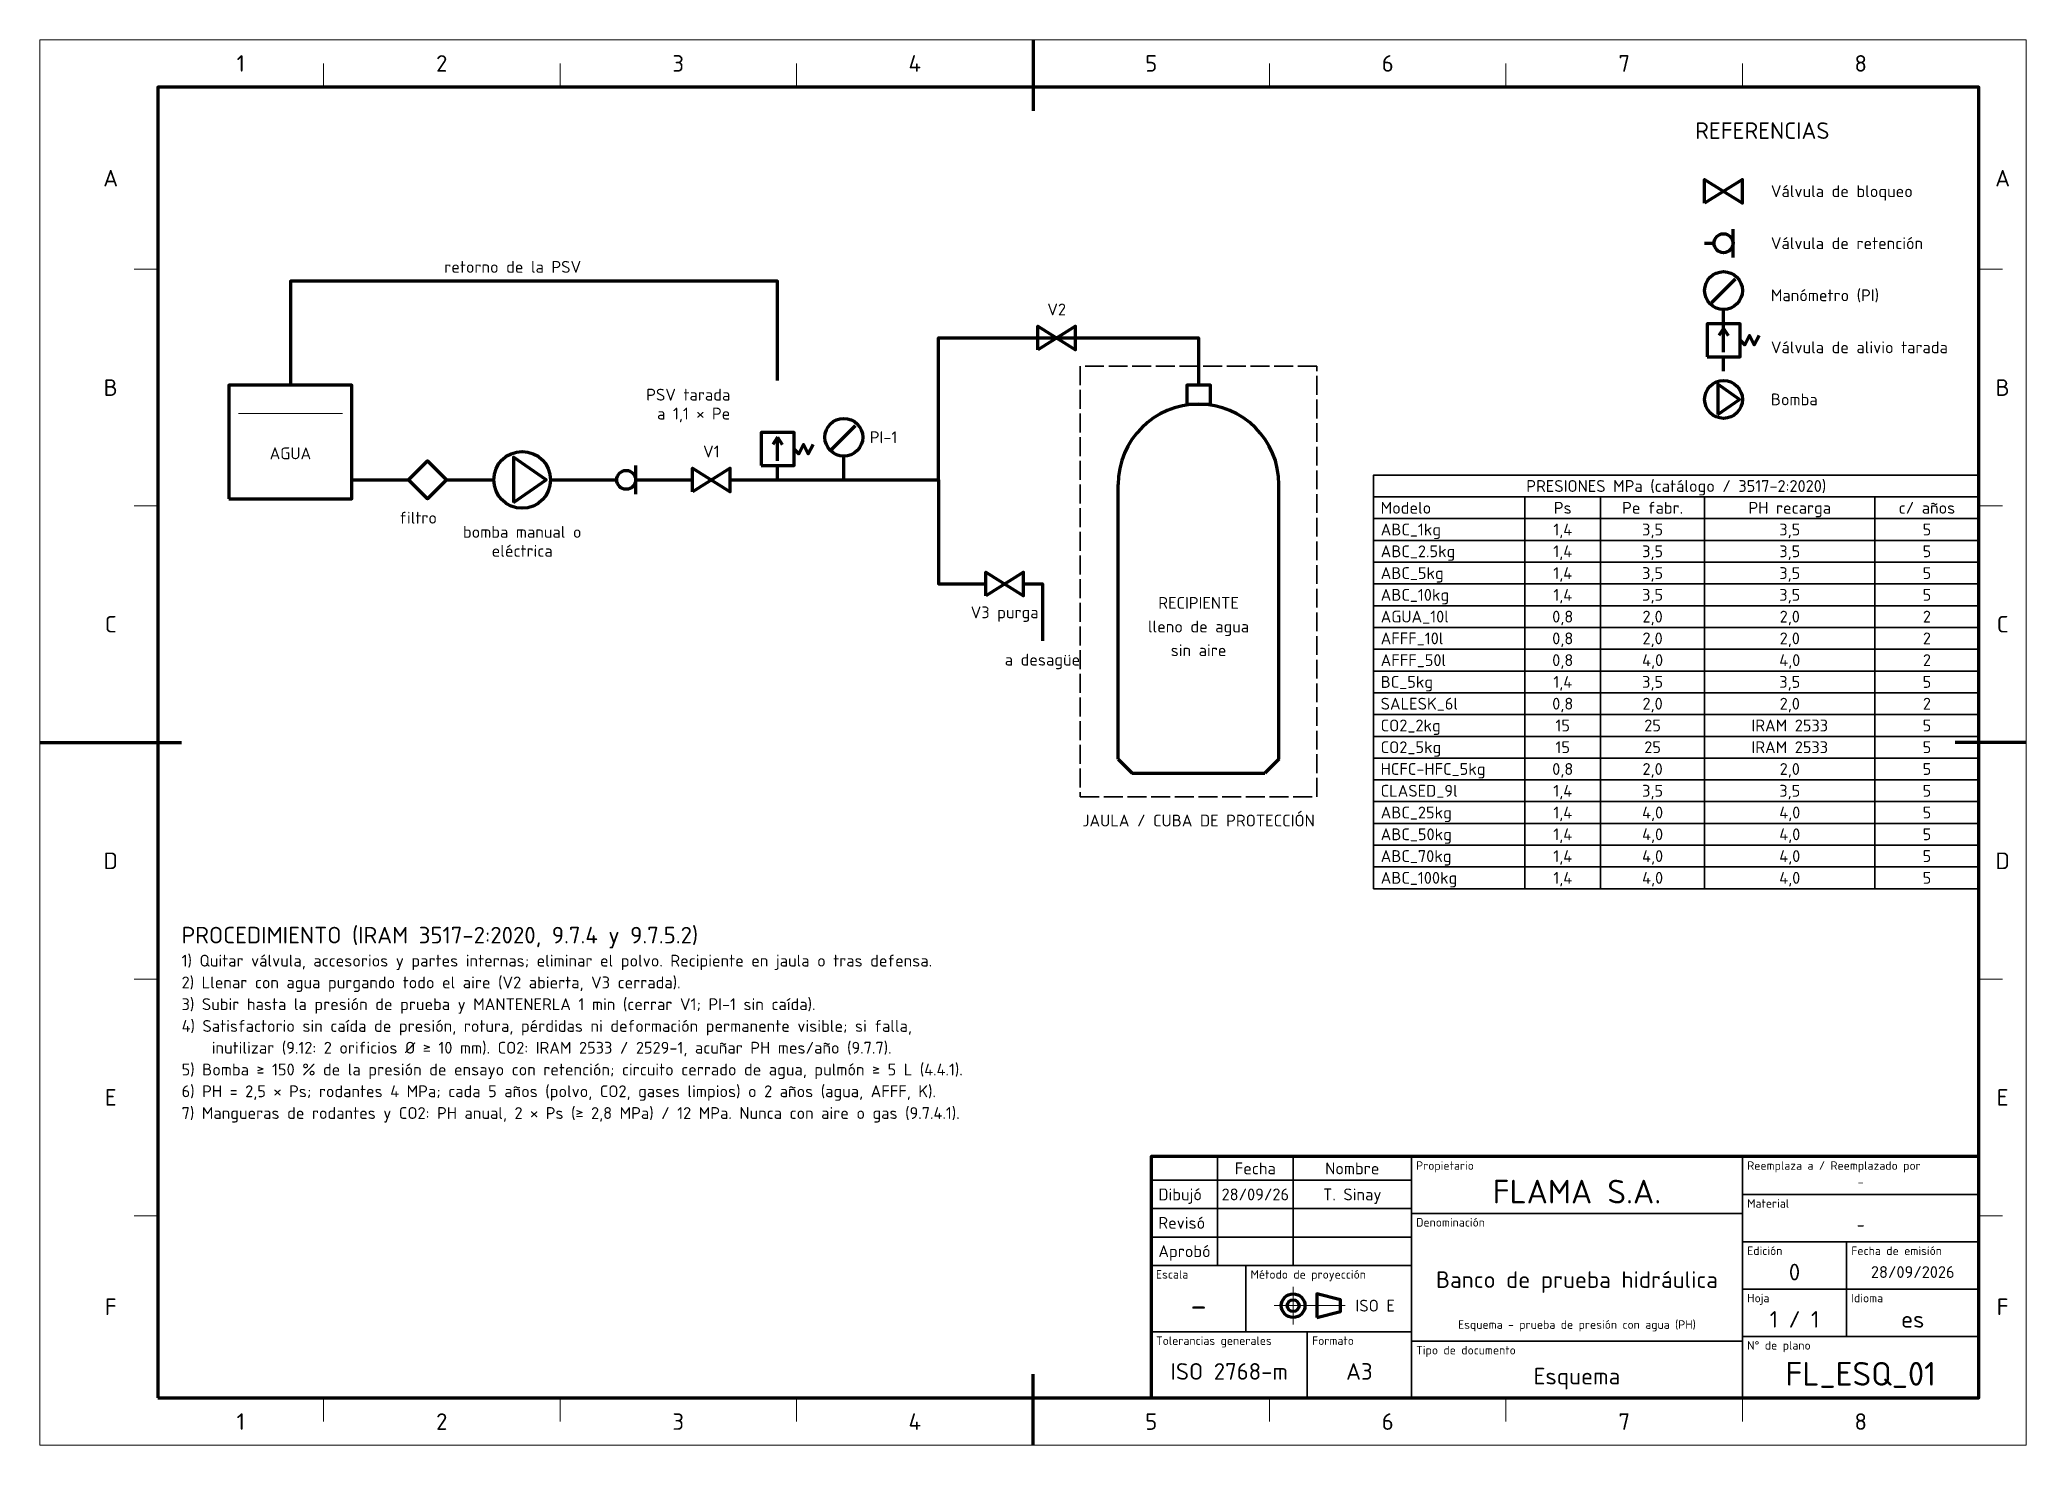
# Paper-space layout 'Lamina' of a CAD drawing. Header units: millimetres. Extents: x 0 to 420, y 0 to 297.
# The model-space entities are those that its viewports show. They can reach past a viewport. Long polylines and large blocks are cut down to what shows.
import ezdxf
from ezdxf.enums import TextEntityAlignment as Align

# ---------------------------------------------------------------- set-up
doc = ezdxf.new("R2010")
doc.units = ezdxf.units.MM
doc.linetypes.add('IRAM-E-TRAZOS', pattern=[5, 4, -1])
doc.linetypes.add('IRAM-F-TRAZO-PUNTO', pattern=[20, 15, -2, 1, -2])
for name, color, linetype, lineweight in [('01-VISIBLE', 7, 'CONTINUOUS', 70), ('02-OCULTA', 4, 'IRAM-E-TRAZOS', 35), ('03-EJE', 1, 'IRAM-F-TRAZO-PUNTO', 18), ('06-TEXTO', 7, 'CONTINUOUS', 25), ('07-RECUADRO', 7, 'CONTINUOUS', 70), ('08-FINA', 5, 'CONTINUOUS', 18), ('10-ROTULO', 7, 'CONTINUOUS', 35), ('11-TEXTO-ROTULO', 7, 'CONTINUOUS', 25)]:
    doc.layers.add(name, color=color, linetype=linetype, lineweight=lineweight)
doc.styles.add('ISO3098', font='isocpeur.ttf')

msp = doc.modelspace()

# ---------------------------------------------------------------- linework, layer by layer
at = {"layer": '01-VISIBLE'}
for p, q in [((358, 251), (358, 257)), ((352, 254), (354, 254)), ((353.5, 241.5), (358.5, 246.5)), ((356, 235), (356, 240)), ((356, 236), (355, 234.5)), ((356, 231), (356, 236)), ((356, 236), (357, 234.5)), ((356, 227), (356, 230)), ((167.5, 210.5), (172.5, 215.5)), ((156, 213), (155, 211.5)), ((156, 208), (156, 213)), ((156, 213), (157, 211.5)), ((126, 201), (126, 207)), ((156, 204), (156, 207)), ((170, 204), (170, 209)), ((120, 204), (122, 204)), ((228, 145), (228, 203)), ((262, 145), (262, 203)), ((228, 145), (231, 142)), ((262, 145), (259, 142)), ((231, 142), (259, 142))]:
    msp.add_line(p, q, dxfattribs=at)
for points in [[(352, 262.5), (352, 267.5), (360, 262.5), (360, 267.5)], [(211, 231.5), (211, 236.5), (219, 231.5), (219, 236.5)], [(352.5, 230), (359.5, 230), (359.5, 237), (352.5, 237)], [(40, 200), (66, 200), (66, 224), (40, 224)], [(242.5, 220), (247.5, 220), (247.5, 224), (242.5, 224)], [(354.8, 217.8), (359.4, 221), (354.8, 224.2)], [(152.5, 207), (159.5, 207), (159.5, 214), (152.5, 214)], [(78, 204), (82, 208), (86, 204), (82, 200)], [(100.2, 199.2), (107.1, 204), (100.2, 208.8)], [(138, 201.5), (138, 206.5), (146, 201.5), (146, 206.5)], [(200, 179.5), (200, 184.5), (208, 179.5), (208, 184.5)], [(270, 27), (275, 28.25), (275, 30.75), (270, 32)]]:
    msp.add_lwpolyline(points, close=True, dxfattribs=at)
for points in [[(156, 225), (156, 246), (53, 246), (53, 224)], [(190, 204), (190, 234), (245, 234), (245, 224)], [(359.5, 233.5), (360.5, 232.5), (361.5, 234.5), (362.5, 232.5), (363.5, 234.5)], [(159.5, 210.5), (160.5, 209.5), (161.5, 211.5), (162.5, 209.5), (163.5, 211.5)], [(66, 204), (78, 204)], [(86, 204), (96, 204)], [(108, 204), (120, 204)], [(126, 204), (138, 204)], [(146, 204), (190, 204)], [(190, 204), (190, 182), (200, 182)], [(208, 182), (212, 182), (212, 170)]]:
    msp.add_lwpolyline(points, dxfattribs=at)
for centre, radius in [((356, 254), 2), ((356, 244), 4), ((356, 221), 4), ((170, 213), 4), ((102, 204), 6), ((124, 204), 2), ((265, 29.5), 2.5), ((265, 29.5), 1.25)]:
    msp.add_circle(centre, radius, dxfattribs=at)
msp.add_arc((245, 203), 17, 0, 180, dxfattribs=at)
at = {"layer": '02-OCULTA'}
msp.add_lwpolyline([(220, 137), (270, 137), (270, 228), (220, 228)], close=True, dxfattribs=at)
at = {"layer": '03-EJE'}
for p, q in [((261, 29.5), (276.5, 29.5)), ((265, 25.5), (265, 33.5))]:
    msp.add_line(p, q, dxfattribs=at)
at = {"layer": '07-RECUADRO'}
for p, q in [((210, 297), (210, 282)), ((0, 148.5), (30, 148.5)), ((420, 148.5), (405, 148.5)), ((210, 0), (210, 15))]:
    msp.add_line(p, q, dxfattribs=at)
for points in [[(25, 10), (410, 10), (410, 287), (25, 287)], [(235, 10), (410, 10), (410, 61), (235, 61)]]:
    msp.add_lwpolyline(points, close=True, dxfattribs=at)
at = {"layer": '08-FINA'}
for p, q in [((60, 287), (60, 292)), ((110, 287), (110, 292)), ((160, 287), (160, 292)), ((260, 287), (260, 292)), ((310, 287), (310, 292)), ((360, 287), (360, 292)), ((25, 248.5), (20, 248.5)), ((410, 248.5), (415, 248.5)), ((42, 218), (64, 218)), ((25, 198.5), (20, 198.5)), ((410, 198.5), (415, 198.5)), ((25, 98.5), (20, 98.5)), ((410, 98.5), (415, 98.5)), ((25, 48.5), (20, 48.5)), ((410, 48.5), (415, 48.5)), ((60, 10), (60, 5)), ((110, 10), (110, 5)), ((160, 10), (160, 5)), ((260, 10), (260, 5)), ((310, 10), (310, 5)), ((360, 10), (360, 5))]:
    msp.add_line(p, q, dxfattribs=at)
msp.add_lwpolyline([(0, 0), (420, 0), (420, 297), (0, 297)], close=True, dxfattribs=at)
at = {"layer": '10-ROTULO'}
for points in [[(282, 200.4), (410, 200.4), (410, 205), (282, 205)], [(282, 195.8), (314, 195.8), (314, 200.4), (282, 200.4)], [(314, 195.8), (330, 195.8), (330, 200.4), (314, 200.4)], [(330, 195.8), (352, 195.8), (352, 200.4), (330, 200.4)], [(352, 195.8), (388, 195.8), (388, 200.4), (352, 200.4)], [(388, 195.8), (410, 195.8), (410, 200.4), (388, 200.4)], [(282, 191.2), (314, 191.2), (314, 195.8), (282, 195.8)], [(314, 191.2), (330, 191.2), (330, 195.8), (314, 195.8)], [(330, 191.2), (352, 191.2), (352, 195.8), (330, 195.8)], [(352, 191.2), (388, 191.2), (388, 195.8), (352, 195.8)], [(388, 191.2), (410, 191.2), (410, 195.8), (388, 195.8)], [(282, 186.6), (314, 186.6), (314, 191.2), (282, 191.2)], [(314, 186.6), (330, 186.6), (330, 191.2), (314, 191.2)], [(330, 186.6), (352, 186.6), (352, 191.2), (330, 191.2)], [(352, 186.6), (388, 186.6), (388, 191.2), (352, 191.2)], [(388, 186.6), (410, 186.6), (410, 191.2), (388, 191.2)], [(282, 182), (314, 182), (314, 186.6), (282, 186.6)], [(314, 182), (330, 182), (330, 186.6), (314, 186.6)], [(330, 182), (352, 182), (352, 186.6), (330, 186.6)], [(352, 182), (388, 182), (388, 186.6), (352, 186.6)], [(388, 182), (410, 182), (410, 186.6), (388, 186.6)], [(282, 177.4), (314, 177.4), (314, 182), (282, 182)], [(314, 177.4), (330, 177.4), (330, 182), (314, 182)], [(330, 177.4), (352, 177.4), (352, 182), (330, 182)], [(352, 177.4), (388, 177.4), (388, 182), (352, 182)], [(388, 177.4), (410, 177.4), (410, 182), (388, 182)], [(282, 172.8), (314, 172.8), (314, 177.4), (282, 177.4)], [(314, 172.8), (330, 172.8), (330, 177.4), (314, 177.4)], [(330, 172.8), (352, 172.8), (352, 177.4), (330, 177.4)], [(352, 172.8), (388, 172.8), (388, 177.4), (352, 177.4)], [(388, 172.8), (410, 172.8), (410, 177.4), (388, 177.4)], [(282, 168.2), (314, 168.2), (314, 172.8), (282, 172.8)], [(314, 168.2), (330, 168.2), (330, 172.8), (314, 172.8)], [(330, 168.2), (352, 168.2), (352, 172.8), (330, 172.8)], [(352, 168.2), (388, 168.2), (388, 172.8), (352, 172.8)], [(388, 168.2), (410, 168.2), (410, 172.8), (388, 172.8)], [(282, 163.6), (314, 163.6), (314, 168.2), (282, 168.2)], [(314, 163.6), (330, 163.6), (330, 168.2), (314, 168.2)], [(330, 163.6), (352, 163.6), (352, 168.2), (330, 168.2)], [(352, 163.6), (388, 163.6), (388, 168.2), (352, 168.2)], [(388, 163.6), (410, 163.6), (410, 168.2), (388, 168.2)], [(282, 159), (314, 159), (314, 163.6), (282, 163.6)], [(314, 159), (330, 159), (330, 163.6), (314, 163.6)], [(330, 159), (352, 159), (352, 163.6), (330, 163.6)], [(352, 159), (388, 159), (388, 163.6), (352, 163.6)], [(388, 159), (410, 159), (410, 163.6), (388, 163.6)], [(282, 154.4), (314, 154.4), (314, 159), (282, 159)], [(314, 154.4), (330, 154.4), (330, 159), (314, 159)], [(330, 154.4), (352, 154.4), (352, 159), (330, 159)], [(352, 154.4), (388, 154.4), (388, 159), (352, 159)], [(388, 154.4), (410, 154.4), (410, 159), (388, 159)], [(282, 149.8), (314, 149.8), (314, 154.4), (282, 154.4)], [(314, 149.8), (330, 149.8), (330, 154.4), (314, 154.4)], [(330, 149.8), (352, 149.8), (352, 154.4), (330, 154.4)], [(352, 149.8), (388, 149.8), (388, 154.4), (352, 154.4)], [(388, 149.8), (410, 149.8), (410, 154.4), (388, 154.4)], [(282, 145.2), (314, 145.2), (314, 149.8), (282, 149.8)], [(314, 145.2), (330, 145.2), (330, 149.8), (314, 149.8)], [(330, 145.2), (352, 145.2), (352, 149.8), (330, 149.8)], [(352, 145.2), (388, 145.2), (388, 149.8), (352, 149.8)], [(388, 145.2), (410, 145.2), (410, 149.8), (388, 149.8)], [(282, 140.6), (314, 140.6), (314, 145.2), (282, 145.2)], [(314, 140.6), (330, 140.6), (330, 145.2), (314, 145.2)], [(330, 140.6), (352, 140.6), (352, 145.2), (330, 145.2)], [(352, 140.6), (388, 140.6), (388, 145.2), (352, 145.2)], [(388, 140.6), (410, 140.6), (410, 145.2), (388, 145.2)], [(282, 136), (314, 136), (314, 140.6), (282, 140.6)], [(314, 136), (330, 136), (330, 140.6), (314, 140.6)], [(330, 136), (352, 136), (352, 140.6), (330, 140.6)], [(352, 136), (388, 136), (388, 140.6), (352, 140.6)], [(388, 136), (410, 136), (410, 140.6), (388, 140.6)], [(282, 131.4), (314, 131.4), (314, 136), (282, 136)], [(314, 131.4), (330, 131.4), (330, 136), (314, 136)], [(330, 131.4), (352, 131.4), (352, 136), (330, 136)], [(352, 131.4), (388, 131.4), (388, 136), (352, 136)], [(388, 131.4), (410, 131.4), (410, 136), (388, 136)], [(282, 126.8), (314, 126.8), (314, 131.4), (282, 131.4)], [(314, 126.8), (330, 126.8), (330, 131.4), (314, 131.4)], [(330, 126.8), (352, 126.8), (352, 131.4), (330, 131.4)], [(352, 126.8), (388, 126.8), (388, 131.4), (352, 131.4)], [(388, 126.8), (410, 126.8), (410, 131.4), (388, 131.4)], [(282, 122.2), (314, 122.2), (314, 126.8), (282, 126.8)], [(314, 122.2), (330, 122.2), (330, 126.8), (314, 126.8)], [(330, 122.2), (352, 122.2), (352, 126.8), (330, 126.8)], [(352, 122.2), (388, 122.2), (388, 126.8), (352, 126.8)], [(388, 122.2), (410, 122.2), (410, 126.8), (388, 126.8)], [(282, 117.6), (314, 117.6), (314, 122.2), (282, 122.2)], [(314, 117.6), (330, 117.6), (330, 122.2), (314, 122.2)], [(330, 117.6), (352, 117.6), (352, 122.2), (330, 122.2)], [(352, 117.6), (388, 117.6), (388, 122.2), (352, 122.2)], [(388, 117.6), (410, 117.6), (410, 122.2), (388, 122.2)], [(235, 56), (249, 56), (249, 61), (235, 61)], [(249, 56), (265, 56), (265, 61), (249, 61)], [(265, 56), (290, 56), (290, 61), (265, 61)], [(290, 49), (360, 49), (360, 61), (290, 61)], [(360, 53), (410, 53), (410, 61), (360, 61)], [(235, 50), (249, 50), (249, 56), (235, 56)], [(249, 50), (265, 50), (265, 56), (249, 56)], [(265, 50), (290, 50), (290, 56), (265, 56)], [(360, 43), (410, 43), (410, 53), (360, 53)], [(235, 44), (249, 44), (249, 50), (235, 50)], [(249, 44), (265, 44), (265, 50), (249, 50)], [(265, 44), (290, 44), (290, 50), (265, 50)], [(290, 22), (360, 22), (360, 49), (290, 49)], [(235, 38), (249, 38), (249, 44), (235, 44)], [(249, 38), (265, 38), (265, 44), (249, 44)], [(265, 38), (290, 38), (290, 44), (265, 44)], [(360, 33), (382, 33), (382, 43), (360, 43)], [(382, 33), (410, 33), (410, 43), (382, 43)], [(235, 24), (255, 24), (255, 38), (235, 38)], [(255, 24), (290, 24), (290, 38), (255, 38)], [(360, 23), (382, 23), (382, 33), (360, 33)], [(382, 23), (410, 23), (410, 33), (382, 33)], [(235, 10), (268, 10), (268, 24), (235, 24)], [(268, 10), (290, 10), (290, 24), (268, 24)], [(290, 10), (360, 10), (360, 22), (290, 22)], [(360, 10), (410, 10), (410, 23), (360, 23)]]:
    msp.add_lwpolyline(points, close=True, dxfattribs=at)

# ---------------------------------------------------------------- texts
at = {"layer": '06-TEXTO', "style": 'ISO3098'}
for s, height, p in [('1', 3.5, (42.5, 292)), ('2', 3.5, (85, 292)), ('3', 3.5, (135, 292)), ('4', 3.5, (185, 292)), ('5', 3.5, (235, 292)), ('6', 3.5, (285, 292)), ('7', 3.5, (335, 292)), ('8', 3.5, (385, 292)), ('A', 3.5, (15, 267.75)), ('A', 3.5, (415, 267.75)), ('retorno de la PSV', 2.5, (100, 249)), ('V2', 2.5, (215, 240)), ('B', 3.5, (15, 223.5)), ('B', 3.5, (415, 223.5)), ('AGUA', 2.5, (53, 209.6)), ('V1', 2.5, (142, 210)), ('PRESIONES MPa (catálogo / 3517-2:2020)', 2.5, (346, 202.7)), ('Ps', 2.5, (322, 198.1)), ('Pe fabr.', 2.5, (341, 198.1)), ('PH recarga', 2.5, (370, 198.1)), ('c/ años', 2.5, (399, 198.1)), ('filtro', 2.5, (80, 196)), ('bomba manual o', 2.5, (102, 193)), ('1,4', 2.5, (322, 193.5)), ('3,5', 2.5, (341, 193.5)), ('3,5', 2.5, (370, 193.5)), ('5', 2.5, (399, 193.5)), ('eléctrica', 2.5, (102, 189)), ('1,4', 2.5, (322, 188.9)), ('3,5', 2.5, (341, 188.9)), ('3,5', 2.5, (370, 188.9)), ('5', 2.5, (399, 188.9)), ('1,4', 2.5, (322, 184.3)), ('3,5', 2.5, (341, 184.3)), ('3,5', 2.5, (370, 184.3)), ('5', 2.5, (399, 184.3)), ('1,4', 2.5, (322, 179.7)), ('3,5', 2.5, (341, 179.7)), ('3,5', 2.5, (370, 179.7)), ('5', 2.5, (399, 179.7)), ('V3 purga', 2.5, (204, 176)), ('RECIPIENTE', 2.5, (245, 178)), ('C', 3.5, (15, 173.5)), ('lleno de agua', 2.5, (245, 173)), ('0,8', 2.5, (322, 175.1)), ('2,0', 2.5, (341, 175.1)), ('2,0', 2.5, (370, 175.1)), ('2', 2.5, (399, 175.1)), ('C', 3.5, (415, 173.5)), ('sin aire', 2.5, (245, 168)), ('0,8', 2.5, (322, 170.5)), ('2,0', 2.5, (341, 170.5)), ('2,0', 2.5, (370, 170.5)), ('2', 2.5, (399, 170.5)), ('a desagüe', 2.5, (212, 166)), ('0,8', 2.5, (322, 165.9)), ('4,0', 2.5, (341, 165.9)), ('4,0', 2.5, (370, 165.9)), ('2', 2.5, (399, 165.9)), ('1,4', 2.5, (322, 161.3)), ('3,5', 2.5, (341, 161.3)), ('3,5', 2.5, (370, 161.3)), ('5', 2.5, (399, 161.3)), ('0,8', 2.5, (322, 156.7)), ('2,0', 2.5, (341, 156.7)), ('2,0', 2.5, (370, 156.7)), ('2', 2.5, (399, 156.7)), ('15', 2.5, (322, 152.1)), ('25', 2.5, (341, 152.1)), ('IRAM 2533', 2.5, (370, 152.1)), ('5', 2.5, (399, 152.1)), ('15', 2.5, (322, 147.5)), ('25', 2.5, (341, 147.5)), ('IRAM 2533', 2.5, (370, 147.5)), ('5', 2.5, (399, 147.5)), ('0,8', 2.5, (322, 142.9)), ('2,0', 2.5, (341, 142.9)), ('2,0', 2.5, (370, 142.9)), ('5', 2.5, (399, 142.9)), ('1,4', 2.5, (322, 138.3)), ('3,5', 2.5, (341, 138.3)), ('3,5', 2.5, (370, 138.3)), ('5', 2.5, (399, 138.3)), ('1,4', 2.5, (322, 133.7)), ('4,0', 2.5, (341, 133.7)), ('4,0', 2.5, (370, 133.7)), ('5', 2.5, (399, 133.7)), ('JAULA / CUBA DE PROTECCIÓN', 2.5, (245, 132)), ('1,4', 2.5, (322, 129.1)), ('4,0', 2.5, (341, 129.1)), ('4,0', 2.5, (370, 129.1)), ('5', 2.5, (399, 129.1)), ('D', 3.5, (15, 123.5)), ('1,4', 2.5, (322, 124.5)), ('4,0', 2.5, (341, 124.5)), ('4,0', 2.5, (370, 124.5)), ('5', 2.5, (399, 124.5)), ('D', 3.5, (415, 123.5)), ('1,4', 2.5, (322, 119.9)), ('4,0', 2.5, (341, 119.9)), ('4,0', 2.5, (370, 119.9)), ('5', 2.5, (399, 119.9)), ('E', 3.5, (15, 73.5)), ('E', 3.5, (415, 73.5)), ('F', 3.5, (15, 29.25)), ('F', 3.5, (415, 29.25)), ('1', 3.5, (42.5, 5)), ('2', 3.5, (85, 5)), ('3', 3.5, (135, 5)), ('4', 3.5, (185, 5)), ('5', 3.5, (235, 5)), ('6', 3.5, (285, 5)), ('7', 3.5, (335, 5)), ('8', 3.5, (385, 5))]:
    msp.add_text(s, height=height, dxfattribs=at).set_placement(p, align=Align.MIDDLE_CENTER)
for s, height, p in [('REFERENCIAS', 3.5, (350, 275)), ('PROCEDIMIENTO (IRAM 3517-2:2020, 9.7.4 y 9.7.5.2)', 3.5, (30, 105)), ('1) Quitar válvula, accesorios y partes internas; eliminar el polvo. Recipiente en jaula o tras defensa.', 2.5, (30, 100.4)), ('2) Llenar con agua purgando todo el aire (V2 abierta, V3 cerrada).', 2.5, (30, 95.8)), ('3) Subir hasta la presión de prueba y MANTENERLA 1 min (cerrar V1; PI-1 sin caída).', 2.5, (30, 91.2)), ('4) Satisfactorio sin caída de presión, rotura, pérdidas ni deformación permanente visible; si falla,', 2.5, (30, 86.6)), ('    inutilizar (9.12: 2 orificios Ø ≥ 10 mm). CO2: IRAM 2533 / 2529-1, acuñar PH mes/año (9.7.7).', 2.5, (30, 82)), ('5) Bomba ≥ 150 % de la presión de ensayo con retención; circuito cerrado de agua, pulmón ≥ 5 L (4.4.1).', 2.5, (30, 77.4)), ('6) PH = 2,5 × Ps; rodantes 4 MPa; cada 5 años (polvo, CO2, gases limpios) o 2 años (agua, AFFF, K).', 2.5, (30, 72.8)), ('7) Mangueras de rodantes y CO2: PH anual, 2 × Ps (≥ 2,8 MPa) / 12 MPa. Nunca con aire o gas (9.7.4.1).', 2.5, (30, 68.2))]:
    msp.add_text(s, height=height, dxfattribs=at).set_placement(p, align=Align.BOTTOM_LEFT)
for s, p in [('Válvula de bloqueo', (366, 265)), ('Válvula de retención', (366, 254)), ('Manómetro (PI)', (366, 243)), ('Válvula de alivio tarada', (366, 232)), ('Bomba', (366, 221)), ('PI-1', (175.5, 213)), ('Modelo', (283.5, 198.1)), ('ABC_1kg', (283.5, 193.5)), ('ABC_2.5kg', (283.5, 188.9)), ('ABC_5kg', (283.5, 184.3)), ('ABC_10kg', (283.5, 179.7)), ('AGUA_10l', (283.5, 175.1)), ('AFFF_10l', (283.5, 170.5)), ('AFFF_50l', (283.5, 165.9)), ('BC_5kg', (283.5, 161.3)), ('SALESK_6l', (283.5, 156.7)), ('CO2_2kg', (283.5, 152.1)), ('CO2_5kg', (283.5, 147.5)), ('HCFC-HFC_5kg', (283.5, 142.9)), ('CLASED_9l', (283.5, 138.3)), ('ABC_25kg', (283.5, 133.7)), ('ABC_50kg', (283.5, 129.1)), ('ABC_70kg', (283.5, 124.5)), ('ABC_100kg', (283.5, 119.9))]:
    msp.add_text(s, height=2.5, dxfattribs=at).set_placement(p, align=Align.MIDDLE_LEFT)
for s, p in [('PSV tarada', (146, 222)), ('a 1,1 × Pe', (146, 218))]:
    msp.add_text(s, height=2.5, dxfattribs=at).set_placement(p, align=Align.MIDDLE_RIGHT)
at = {"layer": '11-TEXTO-ROTULO', "style": 'ISO3098'}
for s, height, p in [('Fecha', 2.5, (257, 58.5)), ('Nombre', 2.5, (277.5, 58.5)), ('FLAMA S.A.', 5, (325, 53.6)), ('-', 1.8, (385, 55.6)), ('28/09/26', 2.5, (257, 53)), ('T. Sinay', 2.5, (277.5, 53)), ('-', 2.5, (385, 46.6)), ('0', 3.5, (371, 36.6)), ('28/09/2026', 2.5, (396, 36.6)), ('Banco de prueba hidráulica', 3.5, (325, 35)), ('-', 5, (245, 29.6)), ('Esquema - prueba de presión con agua (PH)', 1.8, (325, 25.5)), ('1 / 1', 3.5, (371, 26.6)), ('es', 3.5, (396, 26.6)), ('ISO 2768-m', 3.5, (251.5, 15.6)), ('A3', 3.5, (279, 15.6)), ('FL_ESQ_01', 5, (385, 15.1)), ('Esquema', 3.5, (325, 14.6))]:
    msp.add_text(s, height=height, dxfattribs=at).set_placement(p, align=Align.MIDDLE_CENTER)
for s, p in [('Propietario', (291, 60)), ('Reemplaza a / Reemplazado por', (361, 60)), ('Material', (361, 52)), ('Denominación', (291, 48)), ('Edición', (361, 42)), ('Fecha de emisión', (383, 42)), ('Escala', (236, 37)), ('Método de proyección', (256, 37)), ('Hoja', (361, 32)), ('Idioma', (383, 32)), ('Tolerancias generales', (236, 23)), ('Formato', (269, 23)), ('Tipo de documento', (291, 21)), ('N° de plano', (361, 22))]:
    msp.add_text(s, height=1.8, dxfattribs=at).set_placement(p, align=Align.TOP_LEFT)
for s, p in [('Dibujó', (236.5, 53)), ('Revisó', (236.5, 47)), ('Aprobó', (236.5, 41))]:
    msp.add_text(s, height=2.5, dxfattribs=at).set_placement(p, align=Align.MIDDLE_LEFT)
msp.add_text('ISO E', height=2.5, dxfattribs=at).set_placement((286.5, 29.5), align=Align.MIDDLE_RIGHT)

psp = doc.layouts.new('Lamina')

# ---------------------------------------------------------------- viewports
at = {"layer": 'VIEWPORTS'}
psp.add_viewport(center=(210, 148.5), size=(420, 297), view_center_point=(210, 148.5), view_height=297, dxfattribs=at)

doc.saveas('drawing.dxf')
